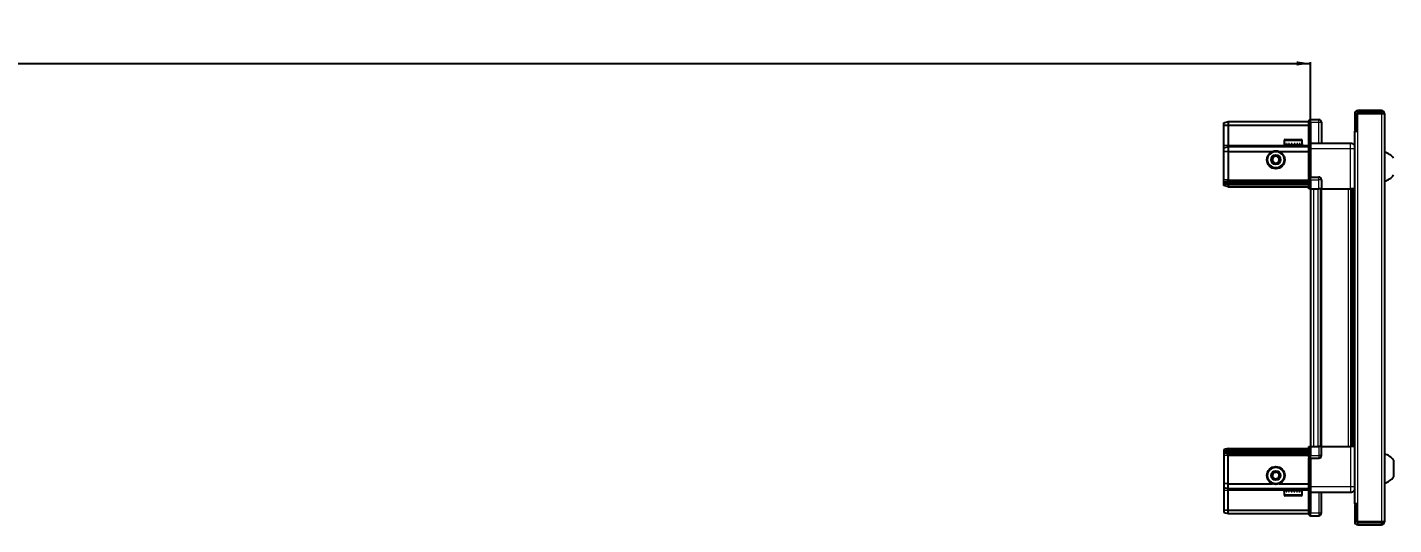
# Model space of a CAD drawing. Header units: millimetres. Extents: x 899 to 4718, y -1016 to 1767.
# Drawn here: x 2935 to 3922, y 1344 to 1704 of the extents above; entities that cross this region are included whole.
import ezdxf

# ---------------------------------------------------------------- set-up
doc = ezdxf.new("R2010")
doc.units = ezdxf.units.MM
doc.layers.add('FORMAT', color=7, linetype='Continuous')
doc.styles.add('SLDTEXTSTYLE0', font='TXT', dxfattribs={"width": 0.75})
doc.dimstyles.new('SLDDIMSTYLE0', dxfattribs={"dimtxt": 20, "dimasz": 10, "dimexe": 0, "dimexo": 0.0625, "dimgap": 5, "dimtad": 2, "dimdec": 1, "dimrnd": 1e-09, "dimzin": 12, "dimdsep": 46, "dimtxsty": 'SLDTEXTSTYLE0', "dimsah": 1, "dimcen": 0.09, "dimadec": 0, "dimazin": 3, "dimtfac": 1, "dimtofl": 0, "dimtmove": 0, "dimatfit": 3, "dimfxl": 0, "dimfrac": 2, "dimtolj": 1, "dimtzin": 12, "dimarcsym": 0})

# ---------------------------------------------------------------- blocks, each defined once
blk = doc.blocks.new('_D_4')
at = {"layer": 'FORMAT'}
for p, q in [((1762.2, 1586.94), (1762.2, 1678.43)), ((1762.2, 1677.43), (3862.2, 1677.43)), ((3862.2, 1586.94), (3862.2, 1678.43))]:
    blk.add_line(p, q, dxfattribs=at)
for points in [[(1762.2, 1677.43), (1772.2, 1675.9), (1772.2, 1678.97)], [(3862.2, 1677.43), (3852.2, 1678.97), (3852.2, 1675.9)]]:
    blk.add_solid(points, dxfattribs=at)
at = {"layer": 'FORMAT', "insert": (2782.64, 1703.22), "char_height": 20, "attachment_point": 1, "style": 'SLDTEXTSTYLE0'}
blk.add_mtext('2100', dxfattribs=at)

msp = doc.modelspace()

# ---------------------------------------------------------------- linework, layer by layer
at = {"color": 7, "linetype": 'Continuous', "lineweight": 25}
for p, q in [((3894.05, 1641.33), (3894.05, 1628.93)), ((3895.55, 1641.33), (3895.55, 1628.93)), ((3896.05, 1628.43), (3896.05, 1641.33)), ((3896.05, 1641.33), (3913.45, 1641.33)), ((3913.45, 1643.43), (3896.15, 1643.43)), ((3913.45, 1641.93), (3896.15, 1641.93)), ((3913.45, 1641.93), (3913.45, 1643.43)), ((3913.45, 1641.33), (3915.55, 1641.33)), ((3915.55, 1641.33), (3915.55, 1346.53)), ((3799.55, 1634.63), (3802.55, 1635.43)), ((3799.55, 1632.78), (3799.55, 1634.63)), ((3799.55, 1632.78), (3802.55, 1632.93)), ((3799.55, 1618.43), (3799.55, 1632.78)), ((3802.55, 1635.43), (3802.55, 1632.93)), ((3802.55, 1635.43), (3860.85, 1635.43)), ((3802.55, 1632.93), (3802.55, 1618.43)), ((3802.55, 1632.93), (3860.85, 1632.93)), ((3861.71, 1636.93), (3860.85, 1636.43)), ((3861.71, 1636.93), (3860.85, 1636.43)), ((3860.85, 1636.43), (3860.85, 1634.93)), ((3860.85, 1620.13), (3860.85, 1634.93)), ((3862.05, 1636.93), (3861.71, 1636.93)), ((3862.05, 1636.93), (3861.71, 1636.93)), ((3862.05, 1636.93), (3862.05, 1636.93)), ((3862.05, 1634.93), (3862.05, 1636.93)), ((3862.05, 1636.93), (3868.05, 1636.93)), ((3862.05, 1634.93), (3862.05, 1620.13)), ((3870.05, 1634.93), (3870.05, 1619.93)), ((3893.95, 1628.43), (3893.95, 1359.43)), ((3893.95, 1628.43), (3896.05, 1628.43)), ((3894.05, 1628.93), (3895.55, 1628.93)), ((3799.55, 1616.63), (3799.55, 1618.43)), ((3802.55, 1618.43), (3802.55, 1617.43)), ((3843.05, 1621.83), (3843.05, 1618.93)), ((3843.05, 1618.93), (3843.09, 1618.93)), ((3843.21, 1619.43), (3843.09, 1619.43)), ((3843.09, 1619.43), (3843.09, 1618.93)), ((3843.09, 1618.93), (3843.21, 1618.93)), ((3843.21, 1619.43), (3843.21, 1618.93)), ((3843.21, 1618.93), (3843.62, 1618.93)), ((3843.96, 1619.43), (3843.62, 1619.43)), ((3843.62, 1619.43), (3843.62, 1618.93)), ((3843.62, 1618.93), (3843.96, 1618.93)), ((3843.85, 1622.63), (3855.25, 1622.63)), ((3843.96, 1619.43), (3843.96, 1618.93)), ((3843.96, 1618.93), (3844.73, 1618.93)), ((3845.25, 1619.43), (3844.73, 1619.43)), ((3844.73, 1619.43), (3844.73, 1618.93)), ((3844.73, 1618.93), (3845.25, 1618.93)), ((3845.15, 1618.93), (3845.15, 1618.83)), ((3845.15, 1618.83), (3853.95, 1618.83)), ((3845.25, 1619.43), (3845.25, 1618.93)), ((3845.25, 1618.93), (3846.31, 1618.93)), ((3845.55, 1618.43), (3846.24, 1617.95)), ((3845.55, 1618.43), (3853.55, 1618.43)), ((3846.97, 1619.43), (3846.31, 1619.43)), ((3846.31, 1619.43), (3846.31, 1618.93)), ((3846.31, 1618.93), (3846.97, 1618.93)), ((3846.97, 1619.43), (3846.97, 1618.93)), ((3846.97, 1618.93), (3848.21, 1618.93)), ((3848.94, 1619.43), (3848.21, 1619.43)), ((3848.21, 1619.43), (3848.21, 1618.93)), ((3848.21, 1618.93), (3848.64, 1618.93)), ((3848.64, 1619.43), (3848.64, 1618.93)), ((3848.94, 1619.43), (3848.94, 1618.93)), ((3848.94, 1618.93), (3850.24, 1618.93)), ((3850.97, 1619.43), (3850.24, 1619.43)), ((3850.24, 1619.43), (3850.24, 1618.93)), ((3850.51, 1619.43), (3850.51, 1618.93)), ((3850.51, 1618.93), (3850.97, 1618.93)), ((3850.97, 1619.43), (3850.97, 1618.93)), ((3850.97, 1618.93), (3852.2, 1618.93)), ((3852.86, 1619.43), (3852.2, 1619.43)), ((3852.2, 1619.43), (3852.2, 1618.93)), ((3852.2, 1618.93), (3852.86, 1618.93)), ((3852.86, 1619.43), (3852.86, 1618.93)), ((3852.86, 1618.93), (3853.91, 1618.93)), ((3852.86, 1617.95), (3853.55, 1618.43)), ((3854.43, 1619.43), (3853.91, 1619.43)), ((3853.91, 1619.43), (3853.91, 1618.93)), ((3853.91, 1618.93), (3854.43, 1618.93)), ((3853.95, 1618.83), (3853.95, 1618.93)), ((3854.43, 1619.43), (3854.43, 1618.93)), ((3854.43, 1618.93), (3855.18, 1618.93)), ((3855.52, 1619.43), (3855.18, 1619.43)), ((3855.18, 1619.43), (3855.18, 1618.93)), ((3855.18, 1618.93), (3855.52, 1618.93)), ((3855.52, 1619.43), (3855.52, 1618.93)), ((3855.52, 1618.93), (3855.91, 1618.93)), ((3856.02, 1619.43), (3855.91, 1619.43)), ((3855.91, 1619.43), (3855.91, 1618.93)), ((3855.91, 1618.93), (3856.02, 1618.93)), ((3856.02, 1619.43), (3856.02, 1618.93)), ((3856.02, 1618.93), (3856.05, 1618.93)), ((3856.05, 1618.93), (3856.05, 1621.83)), ((3860.85, 1619.93), (3860.85, 1620.13)), ((3862.05, 1619.93), (3860.85, 1619.93)), ((3860.85, 1615.93), (3860.85, 1619.93)), ((3862.05, 1620.13), (3862.05, 1619.93)), ((3862.05, 1619.93), (3862.05, 1615.93)), ((3862.05, 1619.93), (3891.05, 1619.93)), ((3799.55, 1616.63), (3802.55, 1617.43)), ((3799.55, 1613.6), (3799.55, 1616.63)), ((3802.55, 1613.93), (3799.55, 1613.6)), ((3799.55, 1593.43), (3799.55, 1613.6)), ((3802.55, 1617.43), (3802.55, 1613.93)), ((3802.55, 1617.43), (3860.85, 1617.43)), ((3802.55, 1613.93), (3802.55, 1593.43)), ((3802.55, 1613.93), (3834.55, 1613.93)), ((3839.55, 1613.93), (3860.85, 1613.93)), ((3846.24, 1617.95), (3845.55, 1617.47)), ((3845.55, 1617.47), (3845.55, 1617.43)), ((3845.55, 1617.47), (3853.55, 1617.47)), ((3846.24, 1617.95), (3852.86, 1617.95)), ((3853.55, 1617.47), (3852.86, 1617.95)), ((3853.55, 1617.43), (3853.55, 1617.47)), ((3860.85, 1595.63), (3860.85, 1615.93)), ((3862.05, 1615.93), (3862.05, 1595.63)), ((3799.55, 1591.63), (3799.55, 1593.43)), ((3802.55, 1592.43), (3799.55, 1591.63)), ((3799.55, 1590.89), (3799.55, 1591.63)), ((3802.55, 1591.43), (3799.55, 1590.89)), ((3799.55, 1590.39), (3799.55, 1590.89)), ((3799.55, 1589.24), (3799.55, 1590.39)), ((3802.55, 1589.93), (3799.55, 1590.39)), ((3802.55, 1588.43), (3799.55, 1589.24)), ((3802.55, 1593.43), (3802.55, 1592.43)), ((3802.55, 1592.43), (3802.55, 1591.43)), ((3802.55, 1592.43), (3860.85, 1592.43)), ((3802.55, 1591.43), (3802.55, 1589.93)), ((3802.55, 1591.43), (3860.85, 1591.43)), ((3802.55, 1589.93), (3860.85, 1589.93)), ((3802.55, 1589.93), (3802.55, 1588.43)), ((3860.85, 1595.43), (3860.85, 1595.63)), ((3862.05, 1595.43), (3860.85, 1595.43)), ((3860.85, 1595.43), (3860.85, 1594.76)), ((3860.85, 1586.93), (3860.85, 1594.76)), ((3861.71, 1593.43), (3861.71, 1586.93)), ((3862.05, 1595.63), (3862.05, 1595.43)), ((3862.05, 1593.43), (3862.05, 1595.43)), ((3862.05, 1595.43), (3868.05, 1595.43)), ((3862.05, 1593.43), (3862.05, 1595.43)), ((3862.05, 1593.43), (3862.05, 1586.93)), ((3870.05, 1593.43), (3870.05, 1586.93)), ((3802.55, 1588.43), (3860.85, 1588.43)), ((3861.71, 1586.93), (3860.85, 1586.93)), ((3862.05, 1586.93), (3861.71, 1586.93)), ((3862.05, 1586.93), (3868.05, 1586.93)), ((3862.2, 1586.93), (3862.2, 1400.93)), ((3870.05, 1586.93), (3868.05, 1586.93)), ((3869.4, 1586.93), (3869.4, 1400.93)), ((3870.05, 1586.93), (3891.05, 1586.93)), ((3892.07, 1400.93), (3892.07, 1586.93)), ((3892.11, 1400.93), (3892.11, 1586.93)), ((3893.9, 1586.93), (3893.9, 1400.93)), ((3802.55, 1399.43), (3799.55, 1398.63)), ((3799.55, 1398.63), (3799.55, 1397.48)), ((3802.55, 1397.93), (3799.55, 1397.48)), ((3799.55, 1397.48), (3799.55, 1396.98)), ((3802.55, 1396.43), (3799.55, 1396.98)), ((3799.55, 1396.98), (3799.55, 1396.24)), ((3802.55, 1395.43), (3799.55, 1396.24)), ((3799.55, 1396.24), (3799.55, 1394.43)), ((3799.55, 1394.43), (3799.55, 1374.27)), ((3802.55, 1397.93), (3802.55, 1399.43)), ((3802.55, 1399.43), (3860.85, 1399.43)), ((3802.55, 1396.43), (3802.55, 1397.93)), ((3802.55, 1397.93), (3860.85, 1397.93)), ((3802.55, 1396.43), (3860.85, 1396.43)), ((3802.55, 1395.43), (3802.55, 1396.43)), ((3802.55, 1395.43), (3860.85, 1395.43)), ((3802.55, 1394.43), (3802.55, 1395.43)), ((3802.55, 1373.93), (3802.55, 1394.43)), ((3860.85, 1393.11), (3860.85, 1400.93)), ((3860.85, 1400.93), (3861.71, 1400.93)), ((3860.85, 1393.11), (3860.85, 1392.43)), ((3862.05, 1392.43), (3860.85, 1392.43)), ((3860.85, 1392.23), (3860.85, 1392.43)), ((3860.85, 1371.93), (3860.85, 1392.23)), ((3861.71, 1400.93), (3861.71, 1400.93)), ((3861.71, 1400.93), (3861.71, 1394.43)), ((3862.05, 1400.93), (3861.71, 1400.93)), ((3862.05, 1400.93), (3862.05, 1394.43)), ((3862.05, 1400.93), (3862.05, 1400.93)), ((3862.05, 1400.93), (3862.05, 1394.43)), ((3862.05, 1400.93), (3868.05, 1400.93)), ((3862.05, 1392.43), (3862.05, 1394.43)), ((3862.05, 1392.43), (3862.05, 1392.23)), ((3862.05, 1392.43), (3868.05, 1392.43)), ((3862.05, 1392.23), (3862.05, 1371.93)), ((3870.05, 1400.93), (3868.05, 1400.93)), ((3870.05, 1394.43), (3870.05, 1400.93)), ((3870.05, 1400.93), (3891.05, 1400.93)), ((3922.15, 1378.93), (3922.15, 1390.93)), ((3802.55, 1373.93), (3799.55, 1374.27)), ((3799.55, 1374.27), (3799.55, 1371.24)), ((3802.55, 1373.93), (3834.55, 1373.93)), ((3802.55, 1370.43), (3802.55, 1373.93)), ((3839.55, 1373.93), (3860.85, 1373.93)), ((3860.85, 1367.93), (3860.85, 1371.93)), ((3862.05, 1371.93), (3862.05, 1367.93)), ((3799.55, 1371.24), (3802.55, 1370.43)), ((3799.55, 1371.24), (3799.55, 1369.43)), ((3799.55, 1369.43), (3799.55, 1355.09)), ((3802.55, 1370.43), (3860.85, 1370.43)), ((3802.55, 1369.43), (3802.55, 1370.43)), ((3802.55, 1354.93), (3802.55, 1369.43)), ((3843.05, 1368.93), (3843.05, 1366.03)), ((3843.07, 1368.93), (3843.05, 1368.93)), ((3843.07, 1368.43), (3843.07, 1368.93)), ((3843.16, 1368.93), (3843.07, 1368.93)), ((3843.07, 1368.43), (3843.16, 1368.43)), ((3843.16, 1368.43), (3843.16, 1368.93)), ((3843.54, 1368.93), (3843.16, 1368.93)), ((3843.54, 1368.43), (3843.54, 1368.93)), ((3843.86, 1368.93), (3843.54, 1368.93)), ((3843.54, 1368.43), (3843.86, 1368.43)), ((3855.25, 1365.23), (3843.85, 1365.23)), ((3843.86, 1368.43), (3843.86, 1368.93)), ((3844.59, 1368.93), (3843.86, 1368.93)), ((3844.59, 1368.43), (3844.59, 1368.93)), ((3845.1, 1368.93), (3844.59, 1368.93)), ((3844.59, 1368.43), (3845.1, 1368.43)), ((3845.1, 1368.43), (3845.1, 1368.93)), ((3846.14, 1368.93), (3845.1, 1368.93)), ((3845.15, 1369.03), (3845.15, 1368.93)), ((3853.95, 1369.03), (3845.15, 1369.03)), ((3845.55, 1370.43), (3845.55, 1370.4)), ((3845.55, 1370.4), (3846.24, 1369.92)), ((3853.55, 1370.4), (3845.55, 1370.4)), ((3846.24, 1369.92), (3845.55, 1369.43)), ((3853.55, 1369.43), (3845.55, 1369.43)), ((3846.14, 1368.43), (3846.14, 1368.93)), ((3846.79, 1368.93), (3846.14, 1368.93)), ((3846.14, 1368.43), (3846.79, 1368.43)), ((3852.86, 1369.92), (3846.24, 1369.92)), ((3846.79, 1368.43), (3846.79, 1368.93)), ((3848.01, 1368.93), (3846.79, 1368.93)), ((3848.01, 1368.43), (3848.01, 1368.93)), ((3848.51, 1368.93), (3848.01, 1368.93)), ((3848.01, 1368.43), (3848.74, 1368.43)), ((3848.51, 1368.43), (3848.51, 1368.93)), ((3848.74, 1368.43), (3848.74, 1368.93)), ((3850.04, 1368.93), (3848.74, 1368.93)), ((3850.04, 1368.43), (3850.04, 1368.93)), ((3850.04, 1368.43), (3850.77, 1368.43)), ((3850.38, 1368.43), (3850.38, 1368.93)), ((3850.77, 1368.93), (3850.38, 1368.93)), ((3850.77, 1368.43), (3850.77, 1368.93)), ((3852.02, 1368.93), (3850.77, 1368.93)), ((3852.02, 1368.43), (3852.02, 1368.93)), ((3852.69, 1368.93), (3852.02, 1368.93)), ((3852.02, 1368.43), (3852.69, 1368.43)), ((3852.69, 1368.43), (3852.69, 1368.93)), ((3853.76, 1368.93), (3852.69, 1368.93)), ((3852.86, 1369.92), (3853.55, 1370.4)), ((3853.55, 1369.43), (3852.86, 1369.92)), ((3853.55, 1370.4), (3853.55, 1370.43)), ((3853.76, 1368.43), (3853.76, 1368.93)), ((3854.29, 1368.93), (3853.76, 1368.93)), ((3853.76, 1368.43), (3854.29, 1368.43)), ((3853.95, 1368.93), (3853.95, 1369.03)), ((3854.29, 1368.43), (3854.29, 1368.93)), ((3855.08, 1368.93), (3854.29, 1368.93)), ((3855.08, 1368.43), (3855.08, 1368.93)), ((3855.43, 1368.93), (3855.08, 1368.93)), ((3855.08, 1368.43), (3855.43, 1368.43)), ((3855.43, 1368.43), (3855.43, 1368.93)), ((3855.86, 1368.93), (3855.43, 1368.93)), ((3855.86, 1368.43), (3855.86, 1368.93)), ((3856, 1368.93), (3855.86, 1368.93)), ((3855.86, 1368.43), (3856, 1368.43)), ((3856, 1368.43), (3856, 1368.93)), ((3856.05, 1368.93), (3856, 1368.93)), ((3856.05, 1366.03), (3856.05, 1368.93)), ((3862.05, 1367.93), (3860.85, 1367.93)), ((3860.85, 1367.73), (3860.85, 1367.93)), ((3860.85, 1352.93), (3860.85, 1367.73)), ((3862.05, 1367.93), (3862.05, 1367.73)), ((3862.05, 1367.93), (3891.05, 1367.93)), ((3862.05, 1367.73), (3862.05, 1352.93)), ((3862.05, 1367.73), (3862.05, 1352.93)), ((3870.05, 1352.93), (3870.05, 1367.93)), ((3799.55, 1355.09), (3802.55, 1354.93)), ((3799.55, 1355.09), (3799.55, 1353.24)), ((3799.55, 1353.24), (3802.55, 1352.43)), ((3802.55, 1354.93), (3860.85, 1354.93)), ((3802.55, 1352.43), (3802.55, 1354.93)), ((3802.55, 1352.43), (3860.85, 1352.43)), ((3860.85, 1352.93), (3860.85, 1351.43)), ((3862.05, 1350.93), (3862.05, 1352.93)), ((3896.05, 1359.43), (3893.95, 1359.43)), ((3894.05, 1358.93), (3894.05, 1346.53)), ((3894.05, 1358.93), (3895.55, 1358.93)), ((3895.55, 1358.93), (3895.55, 1346.53)), ((3896.05, 1346.53), (3896.05, 1359.43)), ((3860.85, 1351.43), (3861.71, 1350.93)), ((3862.05, 1350.93), (3861.71, 1350.93)), ((3862.05, 1350.93), (3868.05, 1350.93)), ((3913.45, 1346.53), (3896.05, 1346.53)), ((3896.15, 1345.93), (3913.45, 1345.93)), ((3896.15, 1344.43), (3913.45, 1344.43)), ((3915.55, 1346.53), (3913.45, 1346.53)), ((3913.45, 1345.93), (3913.45, 1344.43))]:
    msp.add_line(p, q, dxfattribs=at)
at = {"color": 8, "linetype": 'Continuous', "lineweight": 18}
for p, q in [((3895.55, 1641.33), (3894.05, 1641.33)), ((3896.15, 1641.93), (3896.15, 1643.43)), ((3913.45, 1641.33), (3913.45, 1346.53)), ((3862.05, 1634.93), (3860.85, 1634.93)), ((3862.05, 1634.93), (3868.05, 1634.93)), ((3868.05, 1634.93), (3868.05, 1636.93)), ((3868.05, 1619.93), (3868.05, 1634.93)), ((3868.05, 1634.93), (3870.05, 1634.93)), ((3896.05, 1628.43), (3896.05, 1359.43)), ((3799.55, 1618.43), (3802.55, 1618.43)), ((3802.55, 1618.43), (3845.55, 1618.43)), ((3843.05, 1621.83), (3856.05, 1621.83)), ((3853.55, 1618.43), (3860.85, 1618.43)), ((3860.85, 1620.13), (3862.05, 1620.13)), ((3862.05, 1615.93), (3860.85, 1615.93)), ((3862.05, 1615.93), (3891.05, 1615.93)), ((3891.05, 1586.93), (3891.05, 1615.93)), ((3802.55, 1593.43), (3799.55, 1593.43)), ((3802.55, 1593.43), (3860.85, 1593.43)), ((3860.85, 1595.63), (3862.05, 1595.63)), ((3862.05, 1593.43), (3861.71, 1593.43)), ((3862.05, 1593.43), (3868.05, 1593.43)), ((3868.05, 1593.43), (3868.05, 1595.43)), ((3868.05, 1586.93), (3868.05, 1593.43)), ((3870.05, 1593.43), (3868.05, 1593.43)), ((3864.2, 1586.93), (3864.2, 1400.93)), ((3867.4, 1586.93), (3867.4, 1400.93)), ((3870.05, 1586.93), (3870.05, 1400.93)), ((3889.45, 1400.93), (3889.45, 1586.93)), ((3890.86, 1586.93), (3890.86, 1400.93)), ((3893.31, 1400.93), (3893.31, 1586.93)), ((3802.55, 1394.43), (3799.55, 1394.43)), ((3802.55, 1394.43), (3860.85, 1394.43)), ((3862.05, 1392.23), (3860.85, 1392.23)), ((3862.05, 1400.93), (3861.71, 1400.93)), ((3862.05, 1394.43), (3861.71, 1394.43)), ((3862.05, 1394.43), (3868.05, 1394.43)), ((3868.05, 1400.93), (3868.05, 1394.43)), ((3870.05, 1394.43), (3868.05, 1394.43)), ((3868.05, 1394.43), (3868.05, 1392.43)), ((3891.05, 1400.93), (3891.05, 1371.93)), ((3862.05, 1371.93), (3860.85, 1371.93)), ((3862.05, 1371.93), (3891.05, 1371.93)), ((3799.55, 1369.43), (3802.55, 1369.43)), ((3802.55, 1369.43), (3845.55, 1369.43)), ((3856.05, 1366.03), (3843.05, 1366.03)), ((3853.55, 1369.43), (3860.85, 1369.43)), ((3862.05, 1367.73), (3860.85, 1367.73)), ((3868.05, 1367.93), (3868.05, 1352.93)), ((3862.05, 1352.93), (3860.85, 1352.93)), ((3862.05, 1352.93), (3868.05, 1352.93)), ((3868.05, 1352.93), (3870.05, 1352.93)), ((3868.05, 1352.93), (3868.05, 1350.93)), ((3895.55, 1346.53), (3894.05, 1346.53)), ((3896.15, 1345.93), (3896.15, 1344.43))]:
    msp.add_line(p, q, dxfattribs=at)
at = {"color": 7, "linetype": 'Continuous', "lineweight": 25}
for centre, radius in [((3837.05, 1607.93), 6.5), ((3837.05, 1607.93), 3.46), ((3837.05, 1379.93), 6.5), ((3837.05, 1379.93), 3.46)]:
    msp.add_circle(centre, radius, dxfattribs=at)
at = {"color": 8, "linetype": 'Continuous', "lineweight": 18}
for centre in [(3837.05, 1607.93), (3837.05, 1379.93)]:
    msp.add_circle(centre, 5.7, dxfattribs=at)
at = {"color": 7, "linetype": 'Continuous', "lineweight": 25}
for centre, radius, start, end in [((3896.15, 1641.33), 2.1, 90, 180), ((3896.15, 1641.33), 0.6, 90, 180), ((3913.45, 1641.33), 2.1, 0, 90), ((3913.45, 1641.33), 0.6, 0, 90), ((3868.05, 1634.93), 2, 0, 90), ((3843.85, 1621.83), 0.8, 90, 180), ((3845.15, 1618.43), 0.4, 0, 90), ((3853.95, 1618.43), 0.4, 90, 180), ((3855.25, 1621.83), 0.8, 0, 90), ((3837.05, 1607.93), 2.5, 120.74103, 180.74103), ((3837.05, 1607.93), 2.5, 60.74103, 120.74103), ((3837.05, 1607.93), 2.5, 0.74103, 60.74103), ((3912.52, 1601.91), 11.91, 36.1266, 75.29965), ((3837.05, 1607.93), 2.5, 180.74103, 240.74103), ((3837.05, 1607.93), 2.5, 240.74103, 300.74103), ((3837.05, 1607.93), 2.5, 300.74103, 0.74103), ((3868.05, 1593.43), 2, 0, 90), ((3912.52, 1603.96), 11.91, 284.70035, 323.8734), ((3868.05, 1394.43), 2, 270, 0), ((3912.52, 1383.91), 11.91, 36.1266, 75.29965), ((3837.05, 1379.93), 2.5, 95.91157, 155.91157), ((3837.05, 1379.93), 2.5, 35.91157, 95.91157), ((3837.05, 1379.93), 2.5, 335.91157, 35.91157), ((3837.05, 1379.93), 2.5, 155.91157, 215.91157), ((3837.05, 1379.93), 2.5, 215.91157, 275.91157), ((3837.05, 1379.93), 2.5, 275.91157, 335.91157), ((3912.52, 1385.96), 11.91, 284.70035, 323.8734), ((3843.85, 1366.03), 0.8, 180, 270), ((3845.15, 1369.43), 0.4, 270, 360), ((3853.95, 1369.43), 0.4, 180, 270), ((3855.25, 1366.03), 0.8, 270, 360), ((3868.05, 1352.93), 2, 270, 0), ((3896.15, 1346.53), 2.1, 180, 270), ((3896.15, 1346.53), 0.6, 180, 270), ((3913.45, 1346.53), 0.6, 270, 0), ((3913.45, 1346.53), 2.1, 270, 0)]:
    msp.add_arc(centre, radius, start, end, dxfattribs=at)
for centre, start_param, end_param in [((3858.25, 1593.43), 0, 0.722734), ((3858.25, 1394.43), 5.560451, 6.283185)]:
    msp.add_ellipse(centre, major_axis=(3.46, 0), ratio=0.57735, start_param=start_param, end_param=end_param, dxfattribs=at)
for points, knots in [([(3891.05, 1619.93), (3891.49, 1619.89), (3892.17, 1619.82), (3892.98, 1619.38), (3893.53, 1618.94), (3893.81, 1618.57), (3893.95, 1618.39)], [0, 0, 0, 0, 0.384298, 0.591173, 0.802437, 1, 1, 1, 1]), ([(3834.53, 1609.34), (3834.97, 1609.61), (3835.8, 1610.1), (3836.63, 1610.59), (3837.01, 1610.82)], [0, 0, 0, 0, 0.534686, 1, 1, 1, 1]), ([(3834.57, 1606.46), (3834.57, 1606.58), (3834.56, 1607.18), (3834.54, 1608.18), (3834.53, 1609), (3834.53, 1609.34)], [0, 0, 0, 0, 0.133125, 0.637099, 1, 1, 1, 1]), ([(3837.01, 1610.82), (3837.46, 1610.57), (3838.3, 1610.1), (3839.14, 1609.63), (3839.53, 1609.41)], [0, 0, 0, 0, 0.534686, 1, 1, 1, 1]), ([(3839.53, 1609.41), (3839.53, 1609.06), (3839.54, 1608.24), (3839.56, 1607.25), (3839.57, 1606.65), (3839.57, 1606.52)], [0, 0, 0, 0, 0.362901, 0.866875, 1, 1, 1, 1]), ([(3837.09, 1605.05), (3836.64, 1605.3), (3835.79, 1605.77), (3834.96, 1606.24), (3834.57, 1606.46)], [0, 0, 0, 0, 0.534686, 1, 1, 1, 1]), ([(3839.57, 1606.52), (3839.12, 1606.26), (3838.29, 1605.77), (3837.47, 1605.28), (3837.09, 1605.05)], [0, 0, 0, 0, 0.534686, 1, 1, 1, 1]), ([(3893.9, 1586.93), (3893.86, 1586.93), (3893.64, 1586.93), (3892.92, 1586.93), (3891.96, 1586.93), (3891.31, 1586.93), (3891.05, 1586.93)], [0, 0, 0, 0, 0.071707, 0.420979, 0.770251, 1, 1, 1, 1]), ([(3893.9, 1400.93), (3893.86, 1400.93), (3893.64, 1400.93), (3892.92, 1400.93), (3891.96, 1400.93), (3891.31, 1400.93), (3891.05, 1400.93)], [0, 0, 0, 0, 0.0717073, 0.4209791, 0.7702508, 1, 1, 1, 1]), ([(3834.18, 1379.64), (3834.39, 1380.11), (3834.78, 1380.99), (3835.17, 1381.86), (3835.36, 1382.27)], [0, 0, 0, 0, 0.534686, 1, 1, 1, 1]), ([(3835.36, 1382.27), (3835.7, 1382.31), (3836.52, 1382.39), (3837.51, 1382.49), (3838.1, 1382.56), (3838.23, 1382.57)], [0, 0, 0, 0, 0.362901, 0.866875, 1, 1, 1, 1]), ([(3838.23, 1382.57), (3838.53, 1382.15), (3839.09, 1381.37), (3839.66, 1380.59), (3839.92, 1380.23)], [0, 0, 0, 0, 0.534686, 1, 1, 1, 1]), ([(3835.87, 1377.3), (3835.57, 1377.72), (3835, 1378.5), (3834.44, 1379.27), (3834.18, 1379.64)], [0, 0, 0, 0, 0.534686, 1, 1, 1, 1]), ([(3838.74, 1377.6), (3838.62, 1377.58), (3838.02, 1377.52), (3837.03, 1377.42), (3836.21, 1377.33), (3835.87, 1377.3)], [0, 0, 0, 0, 0.1331247, 0.6370994, 1, 1, 1, 1]), ([(3839.92, 1380.23), (3839.71, 1379.76), (3839.32, 1378.88), (3838.92, 1378), (3838.74, 1377.6)], [0, 0, 0, 0, 0.5346859, 1, 1, 1, 1]), ([(3891.05, 1367.93), (3891.49, 1367.98), (3892.17, 1368.05), (3892.98, 1368.49), (3893.53, 1368.93), (3893.81, 1369.3), (3893.95, 1369.48)], [0, 0, 0, 0, 0.3842982, 0.5911726, 0.8024372, 1, 1, 1, 1])]:
    msp.add_open_spline(points, degree=3, knots=knots, dxfattribs=at)
at = {"color": 8, "linetype": 'Continuous', "lineweight": 18}
for points in [[(3891.05, 1615.93), (3891.05, 1616.46), (3891.05, 1617.51), (3891.05, 1618.83), (3891.05, 1619.75), (3891.05, 1619.87), (3891.05, 1619.93)], [(3891.05, 1371.93), (3891.05, 1371.41), (3891.05, 1370.36), (3891.05, 1369.04), (3891.05, 1368.11), (3891.05, 1367.99), (3891.05, 1367.93)]]:
    msp.add_open_spline(points, degree=3, dxfattribs=at)
for points in [[(3891.05, 1615.93), (3891.49, 1615.93), (3892.17, 1615.93), (3892.98, 1615.93), (3893.53, 1615.93), (3893.81, 1615.93), (3893.95, 1615.93)], [(3891.05, 1371.93), (3891.49, 1371.93), (3892.17, 1371.93), (3892.98, 1371.93), (3893.53, 1371.93), (3893.81, 1371.93), (3893.95, 1371.93)]]:
    msp.add_open_spline(points, degree=3, knots=[0, 0, 0, 0, 0.384298, 0.591173, 0.802437, 1, 1, 1, 1], dxfattribs=at)

# ---------------------------------------------------------------- dimensions: what is measured, and where the dimension line sits
at = {"layer": 'FORMAT'}
dim = msp.add_linear_dim(base=(3862.2, 1677.43), p1=(1762.2, 1586.93), p2=(3862.2, 1586.93), angle=0, dimstyle='SLDDIMSTYLE0', dxfattribs=at)
dim.commit()
dim.dimension.update_dxf_attribs({"geometry": '_D_4', "text_midpoint": (2812.2, 1677.43), "dimtype": 160})

doc.saveas('drawing.dxf')
